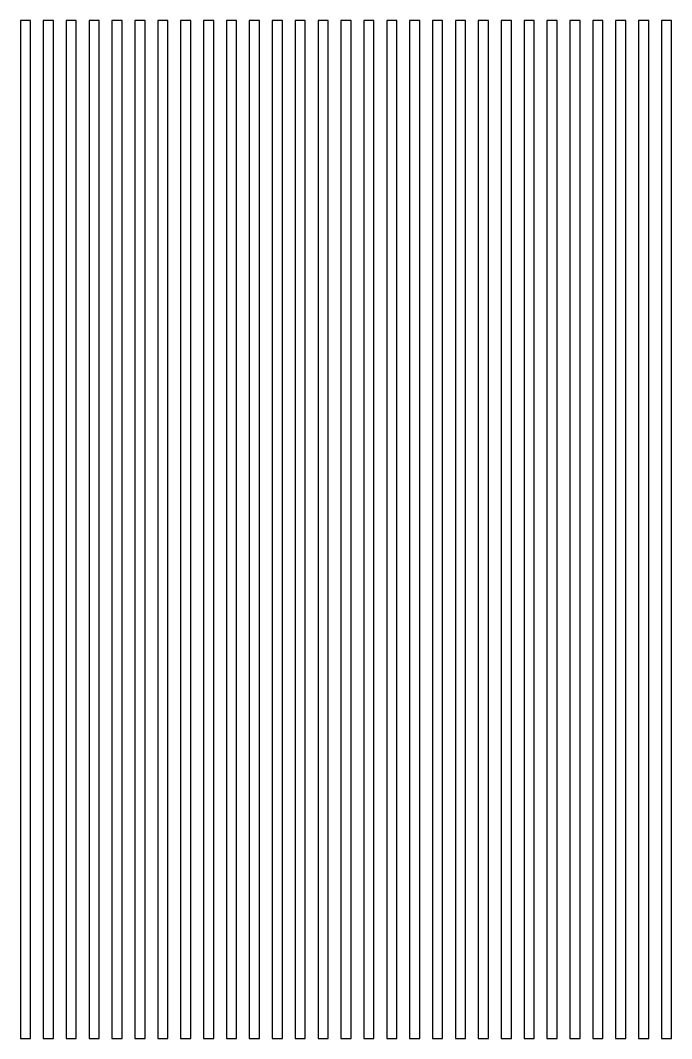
# Model space of a CAD drawing. Extents: x -2235 to 380, y 2197 to 4197.
# Drawn here: x -2235 to -955, y 2197 to 4197 of the extents above; entities that cross this region are included whole.
import ezdxf

# ---------------------------------------------------------------- set-up
doc = ezdxf.new("R2010")
doc.units = 0
doc.layers.add('LAYER_01', color=7, linetype='CONTINUOUS')

msp = doc.modelspace()

# ---------------------------------------------------------------- linework, layer by layer
at = {"layer": 'LAYER_01'}
for points in [[(-2235.2, 2196.6), (-2215.2, 2196.6), (-2215.2, 4196.6), (-2235.2, 4196.6)], [(-2190.2, 2196.6), (-2170.2, 2196.6), (-2170.2, 4196.6), (-2190.2, 4196.6)], [(-2145.2, 2196.6), (-2125.2, 2196.6), (-2125.2, 4196.6), (-2145.2, 4196.6)], [(-2100.2, 2196.6), (-2080.2, 2196.6), (-2080.2, 4196.6), (-2100.2, 4196.6)], [(-2055.2, 2196.6), (-2035.2, 2196.6), (-2035.2, 4196.6), (-2055.2, 4196.6)], [(-2010.2, 2196.6), (-1990.2, 2196.6), (-1990.2, 4196.6), (-2010.2, 4196.6)], [(-1965.2, 2196.6), (-1945.2, 2196.6), (-1945.2, 4196.6), (-1965.2, 4196.6)], [(-1920.2, 2196.6), (-1900.2, 2196.6), (-1900.2, 4196.6), (-1920.2, 4196.6)], [(-1875.2, 2196.6), (-1855.2, 2196.6), (-1855.2, 4196.6), (-1875.2, 4196.6)], [(-1830.2, 2196.6), (-1810.2, 2196.6), (-1810.2, 4196.6), (-1830.2, 4196.6)], [(-1785.2, 2196.6), (-1765.2, 2196.6), (-1765.2, 4196.6), (-1785.2, 4196.6)], [(-1740.2, 2196.6), (-1720.2, 2196.6), (-1720.2, 4196.6), (-1740.2, 4196.6)], [(-1695.2, 2196.6), (-1675.2, 2196.6), (-1675.2, 4196.6), (-1695.2, 4196.6)], [(-1650.2, 2196.6), (-1630.2, 2196.6), (-1630.2, 4196.6), (-1650.2, 4196.6)], [(-1605.2, 2196.6), (-1585.2, 2196.6), (-1585.2, 4196.6), (-1605.2, 4196.6)], [(-1560.2, 2196.6), (-1540.2, 2196.6), (-1540.2, 4196.6), (-1560.2, 4196.6)], [(-1515.2, 2196.6), (-1495.2, 2196.6), (-1495.2, 4196.6), (-1515.2, 4196.6)], [(-1470.2, 2196.6), (-1450.2, 2196.6), (-1450.2, 4196.6), (-1470.2, 4196.6)], [(-1425.2, 2196.6), (-1405.2, 2196.6), (-1405.2, 4196.6), (-1425.2, 4196.6)], [(-1380.2, 2196.6), (-1360.2, 2196.6), (-1360.2, 4196.6), (-1380.2, 4196.6)], [(-1335.2, 2196.6), (-1315.2, 2196.6), (-1315.2, 4196.6), (-1335.2, 4196.6)], [(-1290.2, 2196.6), (-1270.2, 2196.6), (-1270.2, 4196.6), (-1290.2, 4196.6)], [(-1245.2, 2196.6), (-1225.2, 2196.6), (-1225.2, 4196.6), (-1245.2, 4196.6)], [(-1200.2, 2196.6), (-1180.2, 2196.6), (-1180.2, 4196.6), (-1200.2, 4196.6)], [(-1155.2, 2196.6), (-1135.2, 2196.6), (-1135.2, 4196.6), (-1155.2, 4196.6)], [(-1110.2, 2196.6), (-1090.2, 2196.6), (-1090.2, 4196.6), (-1110.2, 4196.6)], [(-1065.2, 2196.6), (-1045.2, 2196.6), (-1045.2, 4196.6), (-1065.2, 4196.6)], [(-1020.2, 2196.6), (-1000.2, 2196.6), (-1000.2, 4196.6), (-1020.2, 4196.6)], [(-975.2, 2196.6), (-955.2, 2196.6), (-955.2, 4196.6), (-975.2, 4196.6)]]:
    msp.add_lwpolyline(points, close=True, dxfattribs=at)

doc.saveas('drawing.dxf')
